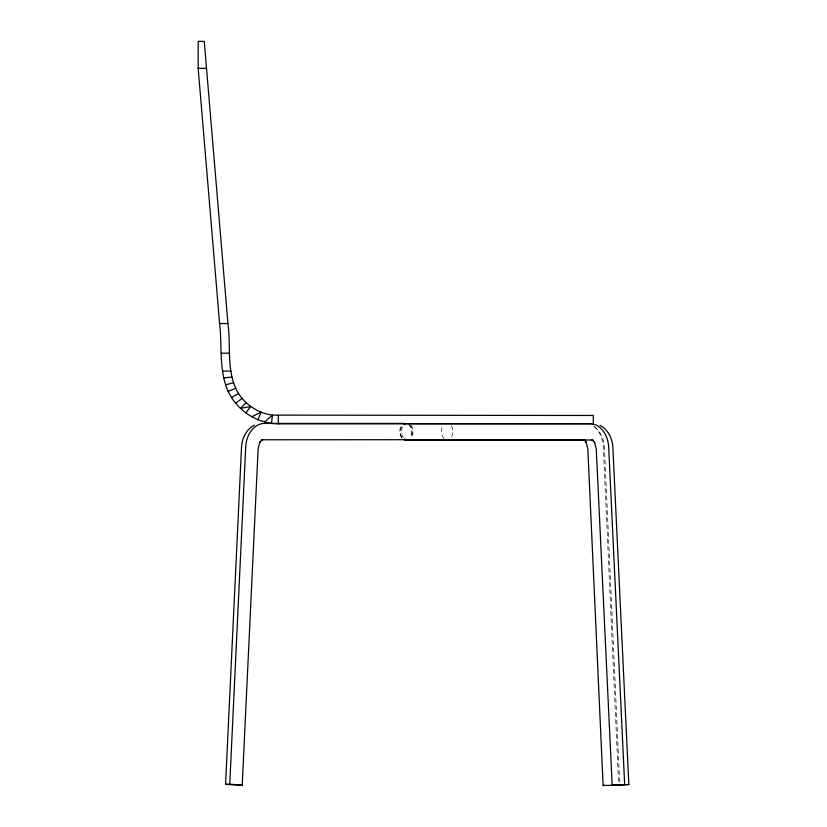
<?xml version="1.0" encoding="UTF-8"?>
<svg xmlns="http://www.w3.org/2000/svg" width="827" height="827" viewBox="0 0 827 827"><rect width="100%" height="100%" fill="white"/><g stroke="black" fill="none" stroke-linecap="round" stroke-linejoin="round"><path stroke-width="0.62" stroke-dasharray="4.13 3.1" d="M619.661 782.156L604.454 447.717C604.061 439.23 600.392 430.267 592.866 425.74A25.327 16.912 89.8 0 1 603.328 447.49L618.534 782.011M409.541 424.758A8.322 5.985 -90 0 1 410.306 437.928M401.86 437.338A8.322 5.985 -90 0 1 402.284 425.574M408.414 424.334A8.332 5.985 -90 0 1 410.13 437.338M401.674 437.928A8.332 5.985 -90 0 1 402.439 424.747M411.143 425.388A8.332 5.789 -90 0 1 410.399 438.579M403.38 437.762A8.332 5.789 -90 0 1 402.966 425.988M451.449 425.781A8.332 5.789 -90 0 1 451.035 437.535M443.996 438.351A8.332 5.789 -90 0 1 443.262 425.181"/><path stroke-width="1.24" d="M446.849 439.675L261.497 439.788L262.934 439.613L261.291 440.222L262.459 439.55L259.544 442.455L260.04 441.68L258.148 448.451L242.208 785.102L239.758 785.257L225.564 784.316L241.515 447.283C241.929 438.496 246.27 429.316 254.334 425.14M225.564 784.316L229.741 784.192L245.702 447.097A25.327 18.856 89.8 0 1 264.092 423.434L405.282 423.434M271.432 423.331L272.465 415.113C258.686 413.345 246.032 405.199 238.548 393.528C225.843 372.667 231.188 346.596 227.942 323.553L204.248 41.35L198.17 41.35L198.17 68.331L219.6 323.553C222.732 350.017 217.098 381.185 235.685 403.276C246.084 415.867 261.983 423.662 278.337 423.827L593.29 423.827L593.29 415.485L272.465 415.113L264.63 421.966M258.034 419.744L261.063 412.166L251.749 416.715M245.867 412.921L250.726 406.46L240.492 408.424L246.146 402.677M235.685 403.276L242.063 398.335M231.55 397.58L238.548 393.528M228.118 391.398L235.633 388.308M404.444 439.675A8.332 5.985 -90 0 0 405.985 440.067L585.04 440.181L583.48 439.788L584.989 440.409L583.769 439.54L586.508 442.579L586.012 441.69L587.821 448.813L603.121 785.485L604.227 785.236M405.985 440.067L592.897 440.005L591.46 439.84L593.104 440.44L591.936 439.768L594.851 442.683L594.355 441.897L596.246 448.668L612.176 785.319L628.83 784.534L612.869 447.5C612.466 438.713 608.114 429.533 600.061 425.357M628.83 784.534L612.176 785.319M225.461 384.855L233.379 382.756M223.621 378.032L231.818 376.967M615.629 785.257L603.121 785.485M198.17 68.331L206.512 68.331M219.6 323.553L227.942 323.553M221.181 353.201L229.524 353.201M222.628 371.034L230.971 371.034M229.741 784.192L242.208 785.102M624.654 784.409L608.693 447.324A25.327 18.856 -89.8 0 0 590.302 423.651L405.468 423.651A8.332 5.789 -90 0 0 404.114 424.582M278.337 415.485L278.337 423.827M407.525 439.675A8.332 5.985 -90 0 1 404.444 439.892M409.034 439.509A8.332 5.789 -90 0 1 404.63 439.003"/></g></svg>
